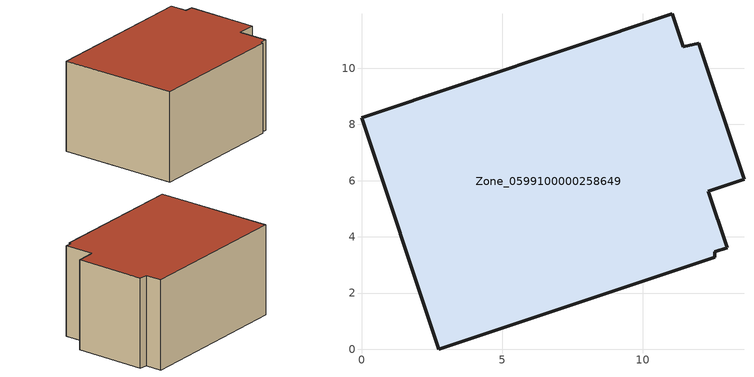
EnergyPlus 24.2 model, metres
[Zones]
Zone_0599100000258649
 floor ground (C_G): 2.75,0 0,8.24 11.05,11.94 11.44,10.76 12,10.9 13.61,6.06 12.34,5.62 13.01,3.62 12.57,3.46 12.56,3.28 z0
 wall outside (C_F): 11.44,10.76 11.05,11.94 0,8.24 2.75,0 12.56,3.28 12.57,3.46 13.01,3.62 12.34,5.62 13.61,6.06 12,10.9 11.44,10.76 z0:6.57
 roof outside (C_R): 12.57,3.46 13.01,3.62 12.34,5.62 13.61,6.06 12,10.9 11.44,10.76 11.05,11.94 0,8.24 2.75,0 12.56,3.28 z6.57
[BUILDING]
Pand.0599100000258649: North Axis=0; Terrain=City; Loads Convergence Tolerance Value=0.04; Temperature Convergence Tolerance Value=0.4; Solar Distribution=FullExterior; Maximum Number of Warmup Days=25; Minimum Number of Warmup Days=1
[Site:Location]
Rotterdam.The.Hague.AP_ZH_NLD Design_Conditions: Latitude=51.96; Longitude=4.45; Time Zone=1; Elevation=-4.5
[SITE:GROUNDTEMPERATURE:BUILDINGSURFACE]
18, 18, 18, 18, 18, 18, 18, 18, 18, 18, 18, 18
[MATERIAL] Thermal Absorptance=0.9; Solar Absorptance=0.7; Visible Absorptance=0.7
Name | Roughness | Thickness | Conductivity | Density | Specific Heat
G.TC.1946 | MediumSmooth | 0.15 | 1 | 540 | 1210
F.TC.1946 | Rough | 0.3 | 0.857143 | 1920 | 840
R.TC.1946 | MediumRough | 0.2 | 0.909091 | 1500 | 1000
[CONSTRUCTION]
C_G: G.TC.1946
C_F: F.TC.1946
C_R: R.TC.1946
[ZONE]
Zone_0599100000258649: Type=1; Multiplier=1; Ceiling Height=Autocalculate; Volume=Autocalculate; Floor Area=autocalculate; Part of Total Floor Area=Yes
[ZONEINFILTRATION:DESIGNFLOWRATE]
Infil_Zone_0599100000258649: Zone or ZoneList or Space or SpaceList=Zone_0599100000258649; Schedule=AlwaysOn; Design Flow Rate Calculation Method=Flow/Area; Flow Rate per Floor Area=0.003; Constant Term Coefficient=1; Temperature Term Coefficient=0; Velocity Term Coefficient=0; Velocity Squared Term Coefficient=0
[HVACTEMPLATE:ZONE:IDEALLOADSAIRSYSTEM]
Zone_0599100000258649: Maximum Heating Supply Air Temperature=50; Minimum Cooling Supply Air Temperature=13; Maximum Heating Supply Air Humidity Ratio=0.0156; Minimum Cooling Supply Air Humidity Ratio=0.0077; Heating Limit=NoLimit; Cooling Limit=NoLimit; Dehumidification Control Type=ConstantSensibleHeatRatio; Cooling Sensible Heat Ratio=0.7; Dehumidification Setpoint=60; Humidification Control Type=None; Humidification Setpoint=30; Outdoor Air Method=None; Outdoor Air Flow Rate per Person=0.00944; Outdoor Air Flow Rate per Zone Floor Area=0; Outdoor Air Flow Rate per Zone=0; Demand Controlled Ventilation Type=None; Outdoor Air Economizer Type=NoEconomizer; Heat Recovery Type=None; Sensible Heat Recovery Effectiveness=0.7; Latent Heat Recovery Effectiveness=0.65
[ZONECONTROL:THERMOSTAT]
ThermostatControl_Zone_0599100000258649: Zone or ZoneList=Zone_0599100000258649; Control Type Schedule=DualSetpointControlType; Control 1=Thermostat_Zone_0599100000258649; Temperature Difference Between Cutout And Setpoint=0
[THERMOSTATSETPOINT:DUALSETPOINT]
Thermostat_Zone_0599100000258649: Heating Setpoint Temperature Schedule=HeatingSetpoint_Zone_0599100000258649; Cooling Setpoint Temperature Schedule=CoolingSetpoint_Zone_0599100000258649
[SCHEDULE:COMPACT]
HeatingSetpoint_Zone_0599100000258649: Through: 12/31, For: AllDays, Until: 24:00, 21
CoolingSetpoint_Zone_0599100000258649: Through: 12/31, For: AllDays, Until: 24:00, 24
DualSetpointControlType: Through: 12/31, For: AllDays, Until: 24:00, 4
AlwaysOn: Through: 12/31, For: AllDays, Until: 24:00, 1
